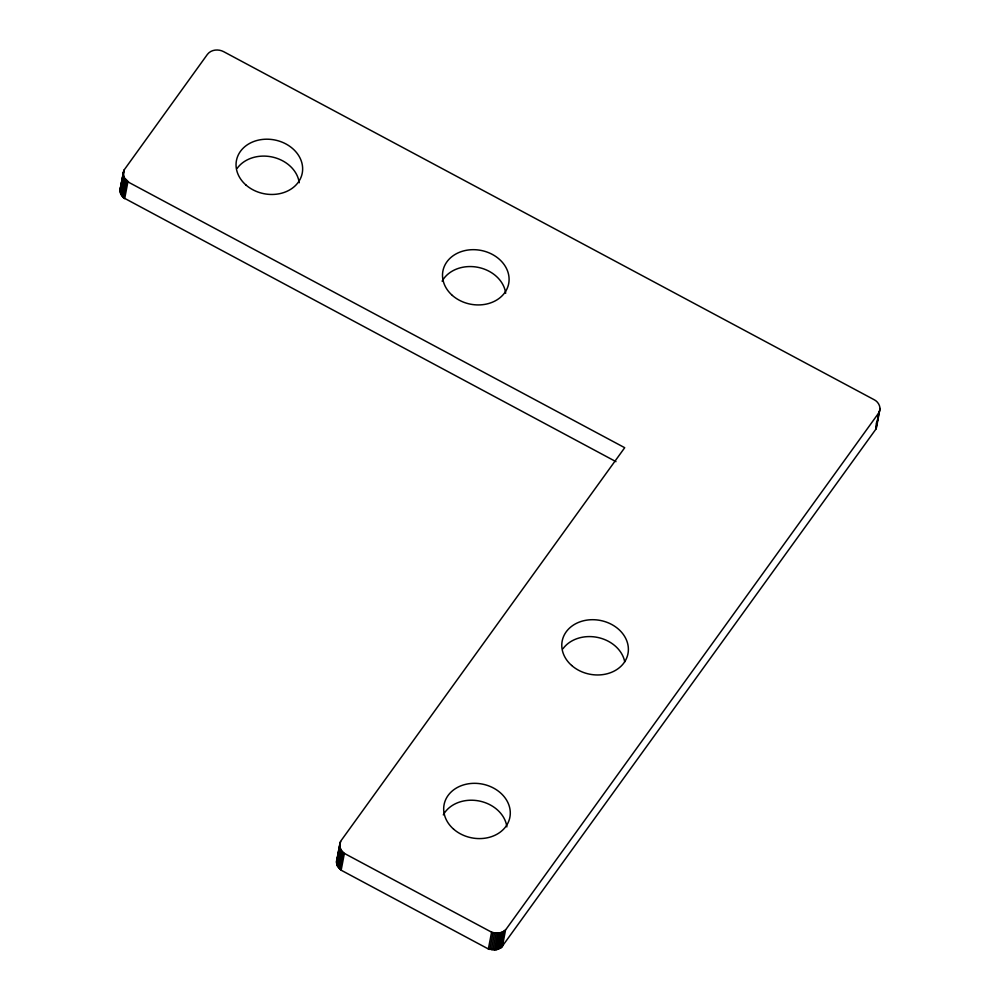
<?xml version="1.0" encoding="UTF-8"?>
<svg xmlns="http://www.w3.org/2000/svg" width="1000" height="1000" viewBox="0 0 1000 1000"><rect width="100%" height="100%" fill="white"/><g stroke="black" fill="none" stroke-linecap="round" stroke-linejoin="round"><path stroke-width="1.5" d="M615.975 461.65L123.513 197.75L120.913 194.412L119.987 190.588L124.1 169.988L207.45 54.325C211.15 49.438 218.525 48.888 223.675 51.675L874.025 399.65C878.95 401.938 882 408.675 878.438 413.363L506.425 928.775C502.725 933.675 495.35 934.225 490.2 931.438L345.675 854.112C340.75 851.825 337.713 845.088 341.262 840.4L624.7 447.7L129.2 182.575L124.138 177.525L123.312 172.425M876.375 422.85L875.9 429.137L501.325 947.6L496.012 949.837L488.375 948.975L341.163 870.212L337.388 865.95L336.475 862.125L340.087 842.712M119.987 190.588L123.6 171.175M124.1 169.988L120.087 189.312M120.1 191.875L123.325 174.988M120.412 193.162L123.625 176.275M120.913 194.412L124.138 177.525M121.613 195.6L124.825 178.713M122.475 196.725L125.7 179.838M123.513 197.75L126.725 180.863M124.675 198.675L127.9 181.788M336.475 862.125L339.688 845.238M336.575 863.413L340.575 841.513M336.887 864.7L340.112 847.812M337.388 865.95L340.613 849.05M338.088 867.138L341.312 850.25M338.95 868.263L342.175 851.375M339.988 869.287L343.212 852.4M341.163 870.212L344.387 853.312M488.375 948.975L491.6 932.087M489.85 949.475L493.075 932.588M491.375 949.825L494.6 932.925M492.925 950L496.15 933.1M494.487 950L497.7 933.112M496.012 949.837L499.225 932.95M497.475 949.513L500.7 932.613M498.875 949.025L502.088 932.125M500.163 948.375L503.387 931.488M501.325 947.6L504.55 930.713M502.35 946.688L505.575 929.8M876.675 424.125L878.025 417.088M878.562 414.275L879.1 411.463M875.9 429.137L879.125 412.238M876.4 427.938L880.013 408.525M336.562 860.85L337.362 858.413M562.962 648.763A33.5 27.4 10.8 0 1 597.8 637.463A33.5 27.4 10.8 0 1 624.738 661.825M443.3 814.862A33.5 27.4 10.8 0 1 478.85 800.925A33.5 27.4 10.8 0 1 506.875 826.9M442.113 281.2A33.5 27.4 10.8 0 1 477.663 267.262A33.5 27.4 10.8 0 1 505.688 293.25M237.225 168.263A33.5 27.4 10.8 0 1 272.913 157.162A33.5 27.4 10.8 0 1 299.225 182.775M571.638 665.462A33.5 27.4 10.8 0 0 627.288 656.338A33.5 27.4 10.8 0 0 586.337 620.2A33.5 27.4 10.8 0 0 571.638 665.462M245.9 184.963A33.5 27.4 10.8 0 0 301.55 175.837A33.5 27.4 10.8 0 0 260.6 139.7A33.5 27.4 10.8 0 0 245.9 184.963M452.35 295.425A33.5 27.4 10.8 0 0 508 286.312A33.5 27.4 10.8 0 0 467.062 250.175A33.5 27.4 10.8 0 0 452.35 295.425M453.537 829.087A33.5 27.4 10.8 0 0 509.188 819.975A33.5 27.4 10.8 0 0 468.237 783.825A33.5 27.4 10.8 0 0 453.537 829.087"/></g></svg>
